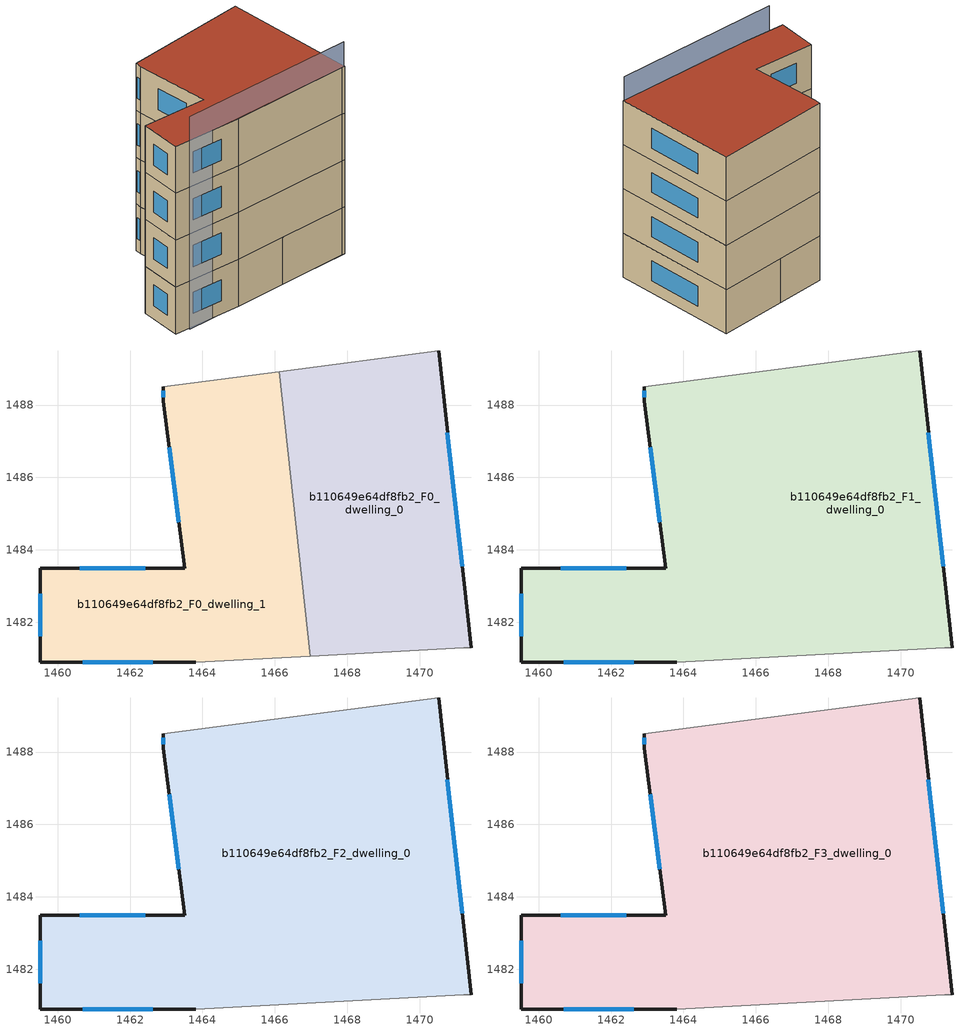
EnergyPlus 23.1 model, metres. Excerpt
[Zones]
b110649e64df8fb2_F0_dwelling_0
 floor ground (EU_floor_Construction): 1470.52,1489.5 1471.42,1481.29 1471.22,1481.29 1466.98,1481.07 1466.13,1488.92 z0
 wall outside (EU_wall_Construction): 1471.42,1481.29 1470.52,1489.5 z0:3
 wall adiabatic (EU_wall_Construction): 1466.98,1481.07 1471.22,1481.29 1471.42,1481.29 / 1470.52,1489.5 1466.13,1488.92 z0:3
 wall to b110649e64df8fb2_F0_dwelling_1 (EU_wall_Construction): 1466.13,1488.92 1466.99,1481.07 z0:3
 window (EU_Window_Construction): 1471.17,1483.55 1470.77,1487.24 z0.83:2.17
b110649e64df8fb2_F0_dwelling_1
 floor ground (EU_floor_Construction): 1466.13,1488.92 1466.98,1481.07 1463.82,1480.89 1459.51,1480.89 1459.51,1483.5 1463.52,1483.5 1462.92,1488.1 1462.92,1488.5 z0
 wall outside (EU_wall_Construction): 1462.92,1488.5 1462.92,1488.1 1463.52,1483.5 1459.51,1483.5 1459.51,1480.89 1463.82,1480.89 z0:3
 wall adiabatic (EU_wall_Construction): 1466.13,1488.92 1462.92,1488.5 / 1463.82,1480.89 1466.98,1481.07 z0:3
 window (EU_Window_Construction): 1463.08,1486.83 1463.35,1484.76 / 1462.92,1488.39 1462.92,1488.21 / 1460.7,1480.89 1462.63,1480.89 / 1459.51,1482.78 1459.51,1481.61 / 1462.42,1483.5 1460.62,1483.5 z0.83:2.17
b110649e64df8fb2_F1_dwelling_0
 floor to b110649e64df8fb2_F0_dwelling_0 (EU_floor_Construction): 1470.52,1489.5 1471.42,1481.29 1471.22,1481.29 1466.98,1481.07 1466.13,1488.92 z3
 floor to b110649e64df8fb2_F0_dwelling_1 (EU_floor_Construction): 1466.13,1488.92 1466.98,1481.07 1463.82,1480.89 1459.51,1480.89 1459.51,1483.5 1463.52,1483.5 1462.92,1488.1 1462.92,1488.5 z3
 wall outside (EU_wall_Construction): 1462.92,1488.5 1462.92,1488.1 1463.52,1483.5 1459.51,1483.5 1459.51,1480.89 1463.82,1480.89 / 1471.42,1481.29 1470.52,1489.5 z3:6
 wall adiabatic (EU_wall_Construction): 1470.52,1489.5 1462.92,1488.5 / 1463.82,1480.89 1471.22,1481.29 1471.42,1481.29 z3:6
 window (EU_Window_Construction): 1463.08,1486.83 1463.35,1484.76 / 1462.92,1488.39 1462.92,1488.21 / 1471.17,1483.55 1470.77,1487.24 / 1460.7,1480.89 1462.63,1480.89 / 1459.51,1482.78 1459.51,1481.61 / 1462.42,1483.5 1460.62,1483.5 z3.83:5.17
b110649e64df8fb2_F2_dwelling_0
 floor to b110649e64df8fb2_F1_dwelling_0 (EU_floor_Construction): 1470.52,1489.5 1471.42,1481.29 1471.22,1481.29 1463.82,1480.89 1459.51,1480.89 1459.51,1483.5 1463.52,1483.5 1462.92,1488.1 1462.92,1488.5 z6
 wall outside (EU_wall_Construction): 1462.92,1488.5 1462.92,1488.1 1463.52,1483.5 1459.51,1483.5 1459.51,1480.89 1463.82,1480.89 / 1471.42,1481.29 1470.52,1489.5 z6:9
 wall adiabatic (EU_wall_Construction): 1470.52,1489.5 1462.92,1488.5 / 1463.82,1480.89 1471.22,1481.29 1471.42,1481.29 z6:9
 window (EU_Window_Construction): 1463.08,1486.83 1463.35,1484.76 / 1462.92,1488.39 1462.92,1488.21 / 1471.17,1483.55 1470.77,1487.24 / 1460.7,1480.89 1462.63,1480.89 / 1459.51,1482.78 1459.51,1481.61 / 1462.42,1483.5 1460.62,1483.5 z6.83:8.17
b110649e64df8fb2_F3_dwelling_0
 floor to b110649e64df8fb2_F2_dwelling_0 (EU_floor_Construction): 1470.52,1489.5 1471.42,1481.29 1471.22,1481.29 1463.82,1480.89 1459.51,1480.89 1459.51,1483.5 1463.52,1483.5 1462.92,1488.1 1462.92,1488.5 z9
 wall outside (EU_wall_Construction): 1462.92,1488.5 1462.92,1488.1 1463.52,1483.5 1459.51,1483.5 1459.51,1480.89 1463.82,1480.89 / 1471.42,1481.29 1470.52,1489.5 z9:12
 wall adiabatic (EU_wall_Construction): 1470.52,1489.5 1462.92,1488.5 / 1463.82,1480.89 1471.22,1481.29 1471.42,1481.29 z9:12
 window (EU_Window_Construction): 1463.08,1486.83 1463.35,1484.76 / 1462.92,1488.39 1462.92,1488.21 / 1471.17,1483.55 1470.77,1487.24 / 1460.7,1480.89 1462.63,1480.89 / 1459.51,1482.78 1459.51,1481.61 / 1462.42,1483.5 1460.62,1483.5 z9.83:11.17
 roof outside (EU_roof_Construction): 1471.42,1481.29 1470.52,1489.5 1462.92,1488.5 1462.92,1488.1 1463.52,1483.5 1459.51,1483.5 1459.51,1480.89 1463.82,1480.89 1471.22,1481.29 z12
shading: 1460.4,1480.8 1471.34,1481.3 z0:13.6
[Building]
EU S2 Campaign: North Axis=0; Terrain=City; Solar Distribution=FullExterior
[Site:Location]
Lyon-Bron: Latitude=45.75; Longitude=5; Time Zone=1; Elevation=198
[SizingPeriod:WeatherFileDays]
AnnualSizingPeriod: Begin Month=1; Begin Day of Month=1; End Month=12; End Day of Month=31; Day of Week for Start Day=Monday; Use Weather File Daylight Saving Period=No; Use Weather File Rain and Snow Indicators=No
[MATERIAL]
EU_InternalMass_Material: Roughness=MediumRough; Thickness=0.1; Conductivity=1; Density=1800; Specific Heat=900; Thermal Absorptance=0.9; Solar Absorptance=0.7; Visible Absorptance=0.7
[MATERIAL:NOMASS] Roughness=MediumRough; Thermal Absorptance=0.9; Solar Absorptance=0.7; Visible Absorptance=0.7
Name | Thermal Resistance
EU_wall_NoMass | 0.87146
EU_roof_NoMass | 0.842276
EU_floor_NoMass | 0.496999
[WINDOWMATERIAL:SIMPLEGLAZINGSYSTEM]
EU_Window_SimpleGlazing: UFactor=2.2525; Solar Heat Gain Coefficient=0.76; Visible Transmittance=0.76
[CONSTRUCTION]
EU_wall_Construction: EU_wall_NoMass
EU_roof_Construction: EU_roof_NoMass
EU_floor_Construction: EU_floor_NoMass
EU_Window_Construction: EU_Window_SimpleGlazing
EU_InternalMass_Construction: EU_InternalMass_Material
[ZONE] Type=1; Multiplier=1; Ceiling Height=autocalculate; Floor Area=autocalculate; Part of Total Floor Area=Yes
Name | Volume
b110649e64df8fb2_F0_dwelling_0 | 107.425
b110649e64df8fb2_F1_dwelling_0 | 214.829
b110649e64df8fb2_F2_dwelling_0; b110649e64df8fb2_F3_dwelling_0 | 214.833
b110649e64df8fb2_F0_dwelling_1 | 107.408
[INTERNALMASS] Construction=EU_InternalMass_Construction
Name | Zone or ZoneList | Surface Area
b110649e64df8fb2_F0_dwelling_0_EU_InternalMass | b110649e64df8fb2_F0_dwelling_0 | 35.8081
b110649e64df8fb2_F0_dwelling_1_EU_InternalMass | b110649e64df8fb2_F0_dwelling_1 | 35.8029
b110649e64df8fb2_F1_dwelling_0_EU_InternalMass | b110649e64df8fb2_F1_dwelling_0 | 71.6112
b110649e64df8fb2_F2_dwelling_0_EU_InternalMass | b110649e64df8fb2_F2_dwelling_0 | 71.6112
b110649e64df8fb2_F3_dwelling_0_EU_InternalMass | b110649e64df8fb2_F3_dwelling_0 | 71.6112
[OTHEREQUIPMENT] Fuel Type=Electricity; Design Level Calculation Method=Watts/Area; Power per Zone Floor Area=1; Fraction Latent=0; Fraction Radiant=0; Fraction Lost=0; Carbon Dioxide Generation Rate=0; EndUse Subcategory=EU_Step8_InternalGains
Name | Zone or ZoneList or Space or SpaceList | Schedule
EU_Step8_InternalGain_b110649e64df8fb2_F0_dwelling_0_f000 | b110649e64df8fb2_F0_dwelling_0 | EU_Step8_GainSchedule_b110649e64df8fb2_F0_dwelling_0_f000
EU_Step8_InternalGain_b110649e64df8fb2_F0_dwelling_1_f000 | b110649e64df8fb2_F0_dwelling_1 | EU_Step8_GainSchedule_b110649e64df8fb2_F0_dwelling_1_f000
EU_Step8_InternalGain_b110649e64df8fb2_F1_dwelling_0_f000 | b110649e64df8fb2_F1_dwelling_0 | EU_Step8_GainSchedule_b110649e64df8fb2_F1_dwelling_0_f000
EU_Step8_InternalGain_b110649e64df8fb2_F2_dwelling_0_f000 | b110649e64df8fb2_F2_dwelling_0 | EU_Step8_GainSchedule_b110649e64df8fb2_F2_dwelling_0_f000
EU_Step8_InternalGain_b110649e64df8fb2_F3_dwelling_0_f000 | b110649e64df8fb2_F3_dwelling_0 | EU_Step8_GainSchedule_b110649e64df8fb2_F3_dwelling_0_f000
[ZONEVENTILATION:DESIGNFLOWRATE] Schedule=EU_AlwaysOn; Design Flow Rate Calculation Method=AirChanges/Hour; Air Changes per Hour=0.425; Ventilation Type=Natural; Fan Pressure Rise=0; Fan Total Efficiency=1; Constant Term Coefficient=1; Temperature Term Coefficient=0; Velocity Term Coefficient=0; Velocity Squared Term Coefficient=0; Minimum Indoor Temperature=-100; Maximum Indoor Temperature=100; Delta Temperature=-100; Minimum Outdoor Temperature=-100; Maximum Outdoor Temperature=100; Maximum Wind Speed=40
Name | Zone or ZoneList or Space or SpaceList
EU_ConstantAir_b110649e64df8fb2_F0_dwelling_0 | b110649e64df8fb2_F0_dwelling_0
EU_ConstantAir_b110649e64df8fb2_F0_dwelling_1 | b110649e64df8fb2_F0_dwelling_1
EU_ConstantAir_b110649e64df8fb2_F1_dwelling_0 | b110649e64df8fb2_F1_dwelling_0
EU_ConstantAir_b110649e64df8fb2_F2_dwelling_0 | b110649e64df8fb2_F2_dwelling_0
EU_ConstantAir_b110649e64df8fb2_F3_dwelling_0 | b110649e64df8fb2_F3_dwelling_0
[HVACTEMPLATE:THERMOSTAT] Constant Heating Setpoint=20; Constant Cooling Setpoint=50
EU_HeatOnly_b110649e64df8fb2_F0_dwelling_0; EU_HeatOnly_b110649e64df8fb2_F0_dwelling_1; EU_HeatOnly_b110649e64df8fb2_F1_dwelling_0; EU_HeatOnly_b110649e64df8fb2_F2_dwelling_0; EU_HeatOnly_b110649e64df8fb2_F3_dwelling_0
[HVACTEMPLATE:ZONE:IDEALLOADSAIRSYSTEM] System Availability Schedule=EU_AlwaysOn; Maximum Heating Supply Air Temperature=50; Minimum Cooling Supply Air Temperature=13; Maximum Heating Supply Air Humidity Ratio=0.0156; Minimum Cooling Supply Air Humidity Ratio=0.0077; Heating Limit=NoLimit; Cooling Limit=NoLimit; Heating Availability Schedule=EU_AlwaysOn; Cooling Availability Schedule=EU_CoolingOff; Dehumidification Control Type=ConstantSensibleHeatRatio; Cooling Sensible Heat Ratio=0.7; Dehumidification Setpoint=60; Humidification Control Type=None; Humidification Setpoint=30; Outdoor Air Method=None; Outdoor Air Flow Rate per Person=0.00944; Outdoor Air Flow Rate per Zone Floor Area=0; Outdoor Air Flow Rate per Zone=0; Demand Controlled Ventilation Type=None; Outdoor Air Economizer Type=NoEconomizer; Heat Recovery Type=None; Sensible Heat Recovery Effectiveness=0.7; Latent Heat Recovery Effectiveness=0.65
Name | Template Thermostat
b110649e64df8fb2_F0_dwelling_0 | EU_HeatOnly_b110649e64df8fb2_F0_dwelling_0
b110649e64df8fb2_F0_dwelling_1 | EU_HeatOnly_b110649e64df8fb2_F0_dwelling_1
b110649e64df8fb2_F1_dwelling_0 | EU_HeatOnly_b110649e64df8fb2_F1_dwelling_0
b110649e64df8fb2_F2_dwelling_0 | EU_HeatOnly_b110649e64df8fb2_F2_dwelling_0
b110649e64df8fb2_F3_dwelling_0 | EU_HeatOnly_b110649e64df8fb2_F3_dwelling_0
[SIZING:ZONE] Zone Cooling Design Supply Air Temperature Input Method=SupplyAirTemperature; Zone Cooling Design Supply Air Temperature=13; Zone Heating Design Supply Air Temperature Input Method=SupplyAirTemperature; Zone Heating Design Supply Air Temperature=50; Zone Cooling Design Supply Air Humidity Ratio=0.008; Zone Heating Design Supply Air Humidity Ratio=0.008; Cooling Design Air Flow Method=DesignDay; Cooling Design Air Flow Rate=0; Cooling Minimum Air Flow per Zone Floor Area=0.000762; Cooling Minimum Air Flow=0; Cooling Minimum Air Flow Fraction=0.2; Heating Design Air Flow Method=DesignDay; Heating Design Air Flow Rate=0; Heating Maximum Air Flow per Zone Floor Area=0.002032; Heating Maximum Air Flow=0.141576; Heating Maximum Air Flow Fraction=0.3; Account for Dedicated Outdoor Air System=No; Dedicated Outdoor Air System Control Strategy=NeutralSupplyAir; Dedicated Outdoor Air Low Setpoint Temperature for Design=autosize; Dedicated Outdoor Air High Setpoint Temperature for Design=autosize; Zone Load Sizing Method=Sensible Load Only No Latent Load; Zone Latent Cooling Design Supply Air Humidity Ratio Input Method=HumidityRatioDifference; Zone Cooling Design Supply Air Humidity Ratio Difference=0.005; Zone Latent Heating Design Supply Air Humidity Ratio Input Method=HumidityRatioDifference; Zone Humidification Design Supply Air Humidity Ratio Difference=0.005
b110649e64df8fb2_F0_dwelling_0; b110649e64df8fb2_F0_dwelling_1; b110649e64df8fb2_F1_dwelling_0; b110649e64df8fb2_F2_dwelling_0; b110649e64df8fb2_F3_dwelling_0
[SCHEDULE:CONSTANT]
Name | Hourly Value
EU_AlwaysOn | 1
EU_CoolingOff | 0
[SCHEDULE:FILE] Column Number=1; Rows to Skip at Top=0; Number of Hours of Data=8760; Column Separator=Comma; Interpolate to Timestep=No; Minutes per Item=60; Adjust Schedule for Daylight Savings=Yes
Name | File
EU_Step8_GainSchedule_b110649e64df8fb2_F0_dwelling_0_f000 | ../../schedules/b110649e64df8fb2/b110649e64df8fb2_F0_dwelling_0_f000_gain.csv
EU_Step8_GainSchedule_b110649e64df8fb2_F0_dwelling_1_f000 | ../../schedules/b110649e64df8fb2/b110649e64df8fb2_F0_dwelling_1_f000_gain.csv
EU_Step8_GainSchedule_b110649e64df8fb2_F1_dwelling_0_f000 | ../../schedules/b110649e64df8fb2/b110649e64df8fb2_F1_dwelling_0_f000_gain.csv
EU_Step8_GainSchedule_b110649e64df8fb2_F2_dwelling_0_f000 | ../../schedules/b110649e64df8fb2/b110649e64df8fb2_F2_dwelling_0_f000_gain.csv
EU_Step8_GainSchedule_b110649e64df8fb2_F3_dwelling_0_f000 | ../../schedules/b110649e64df8fb2/b110649e64df8fb2_F3_dwelling_0_f000_gain.csv
